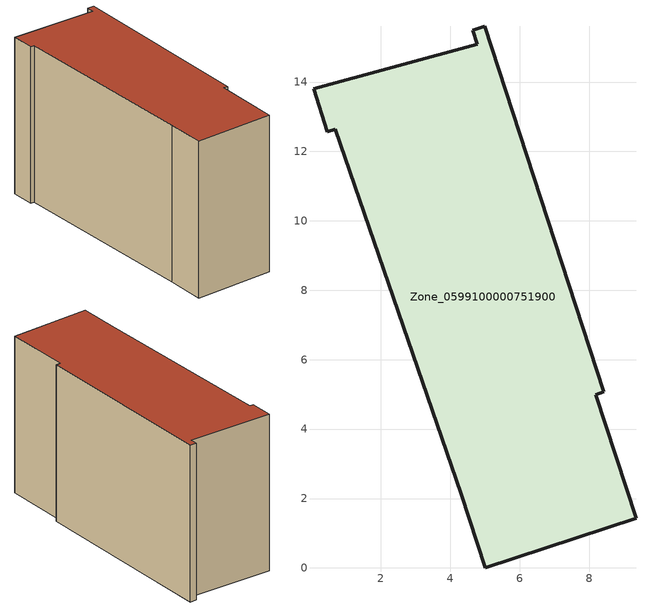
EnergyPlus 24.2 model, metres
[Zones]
Zone_0599100000751900
 floor ground (C_G): 8.19,4.99 9.35,1.43 5,0 4.31,2.12 0.68,12.64 0.46,12.57 0.06,13.81 4.78,15.09 4.64,15.5 5,15.61 8.42,5.07 z3.65
 wall outside (C_F): 9.35,1.43 8.19,4.99 8.42,5.07 5,15.61 4.64,15.5 4.78,15.09 0.06,13.81 0.46,12.57 0.68,12.64 4.31,2.12 5,0 9.35,1.43 z3.65:12.73
 roof outside (C_R): 4.78,15.09 0.06,13.81 0.46,12.57 0.68,12.64 4.31,2.12 5,0 9.35,1.43 8.19,4.99 8.42,5.07 5,15.61 4.64,15.5 z12.73
[BUILDING]
Pand.0599100000751900: North Axis=0; Terrain=City; Loads Convergence Tolerance Value=0.04; Temperature Convergence Tolerance Value=0.4; Solar Distribution=FullExterior; Maximum Number of Warmup Days=25; Minimum Number of Warmup Days=1
[Site:Location]
Rotterdam.The.Hague.AP_ZH_NLD Design_Conditions: Latitude=51.96; Longitude=4.45; Time Zone=1; Elevation=-4.5
[SITE:GROUNDTEMPERATURE:BUILDINGSURFACE]
18, 18, 18, 18, 18, 18, 18, 18, 18, 18, 18, 18
[MATERIAL] Thermal Absorptance=0.9; Solar Absorptance=0.7; Visible Absorptance=0.7
Name | Roughness | Thickness | Conductivity | Density | Specific Heat
G.TI.2006-2014 | MediumSmooth | 0.15 | 0.06 | 540 | 1210
F.TI.2006-2014 | Rough | 0.3 | 0.12 | 1920 | 840
R.TI.2006-2014 | MediumRough | 0.2 | 0.08 | 1500 | 1000
[CONSTRUCTION]
C_G: G.TI.2006-2014
C_F: F.TI.2006-2014
C_R: R.TI.2006-2014
[ZONE]
Zone_0599100000751900: Type=1; Multiplier=1; Ceiling Height=Autocalculate; Volume=Autocalculate; Floor Area=autocalculate; Part of Total Floor Area=Yes
[ZONEINFILTRATION:DESIGNFLOWRATE]
Infil_Zone_0599100000751900: Zone or ZoneList or Space or SpaceList=Zone_0599100000751900; Schedule=AlwaysOn; Design Flow Rate Calculation Method=Flow/Area; Flow Rate per Floor Area=0.0015; Constant Term Coefficient=1; Temperature Term Coefficient=0; Velocity Term Coefficient=0; Velocity Squared Term Coefficient=0
[HVACTEMPLATE:ZONE:IDEALLOADSAIRSYSTEM]
Zone_0599100000751900: Maximum Heating Supply Air Temperature=50; Minimum Cooling Supply Air Temperature=13; Maximum Heating Supply Air Humidity Ratio=0.0156; Minimum Cooling Supply Air Humidity Ratio=0.0077; Heating Limit=NoLimit; Cooling Limit=NoLimit; Dehumidification Control Type=ConstantSensibleHeatRatio; Cooling Sensible Heat Ratio=0.7; Dehumidification Setpoint=60; Humidification Control Type=None; Humidification Setpoint=30; Outdoor Air Method=None; Outdoor Air Flow Rate per Person=0.00944; Outdoor Air Flow Rate per Zone Floor Area=0; Outdoor Air Flow Rate per Zone=0; Demand Controlled Ventilation Type=None; Outdoor Air Economizer Type=NoEconomizer; Heat Recovery Type=None; Sensible Heat Recovery Effectiveness=0.7; Latent Heat Recovery Effectiveness=0.65
[ZONECONTROL:THERMOSTAT]
ThermostatControl_Zone_0599100000751900: Zone or ZoneList=Zone_0599100000751900; Control Type Schedule=DualSetpointControlType; Control 1=Thermostat_Zone_0599100000751900; Temperature Difference Between Cutout And Setpoint=0
[THERMOSTATSETPOINT:DUALSETPOINT]
Thermostat_Zone_0599100000751900: Heating Setpoint Temperature Schedule=HeatingSetpoint_Zone_0599100000751900; Cooling Setpoint Temperature Schedule=CoolingSetpoint_Zone_0599100000751900
[SCHEDULE:COMPACT]
HeatingSetpoint_Zone_0599100000751900: Through: 12/31, For: AllDays, Until: 24:00, 21
CoolingSetpoint_Zone_0599100000751900: Through: 12/31, For: AllDays, Until: 24:00, 24
DualSetpointControlType: Through: 12/31, For: AllDays, Until: 24:00, 4
AlwaysOn: Through: 12/31, For: AllDays, Until: 24:00, 1
